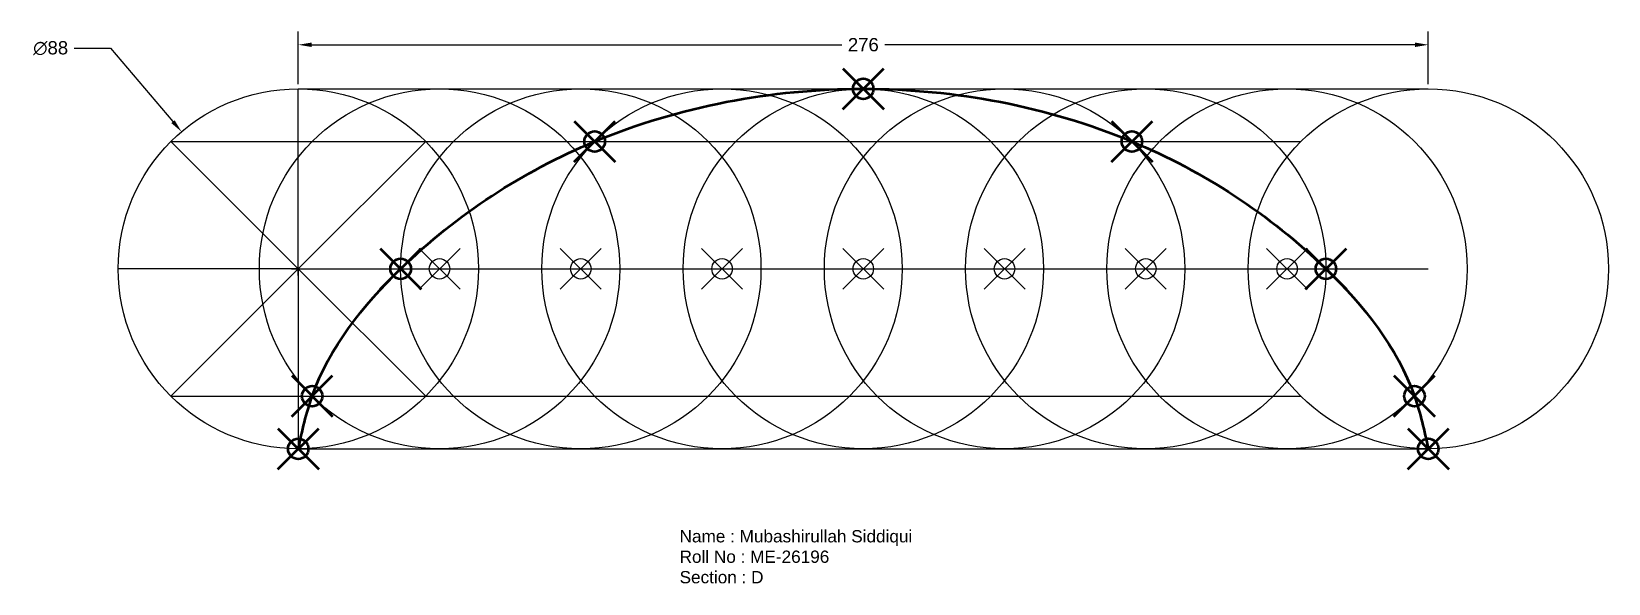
# Model space of a CAD drawing. Header units: inches. Extents: x -90 to 295, y -22 to 113.
import ezdxf

# ---------------------------------------------------------------- set-up
doc = ezdxf.new("R2010")
doc.units = ezdxf.units.IN
doc.header["$MEASUREMENT"] = 0
doc.header["$PDMODE"] = 35
doc.header["$PDSIZE"] = 5
doc.layers.add('Layer1', color=20, linetype='Continuous', lineweight=50)
doc.styles.get("Standard").update_dxf_attribs({"font": 'arial.ttf'})
doc.dimstyles.get("Standard").update_dxf_attribs({"dimscale": 18, "dimtxt": 0.18, "dimasz": 0.18, "dimexe": 0.18, "dimexo": 0.0625, "dimgap": 0.09, "dimtad": 0, "dimtih": 1, "dimtoh": 1, "dimdec": 0, "dimzin": 0, "dimdsep": 46, "dimtxsty": 'Standard', "dimcen": 0.09, "dimadec": 0, "dimazin": 0, "dimtfac": 1, "dimtdec": 0, "dimtofl": 0, "dimtmove": 0, "dimatfit": 3, "dimfxl": 1, "dimtolj": 1, "dimtzin": 0, "dimarcsym": 0})

# ---------------------------------------------------------------- blocks, each defined once
blk = doc.blocks.new('*D5')
at = {"color": 0, "lineweight": -2, "transparency": 16777216}
for p, q in [((-24.73, 99.68), (-24.73, 112.56)), ((251.27, 99.68), (251.27, 112.56)), ((-21.49, 109.32), (108.05, 109.32)), ((248.03, 109.32), (118.5, 109.32))]:
    blk.add_line(p, q, dxfattribs=at)
at = {"color": 0, "transparency": 16777216}
for points in [[(-21.49, 109.86), (-21.49, 108.78), (-24.73, 109.32)], [(248.03, 109.86), (248.03, 108.78), (251.27, 109.32)]]:
    blk.add_solid(points, dxfattribs=at)
at = {"layer": 'Defpoints', "color": 0, "transparency": 16777216}
for p in [(251.27, 109.32), (-24.73, 98.55), (251.27, 98.55)]:
    blk.add_point(p, dxfattribs=at)
at = {"color": 0, "transparency": 16777216, "insert": (113.27, 109.32), "char_height": 3.24, "attachment_point": 5}
blk.add_mtext('\\A1;276', dxfattribs=at)
blk = doc.blocks.new('*D6')
at = {"color": 0, "lineweight": -2, "transparency": 16777216}
for p, q in [((-79.51, 108.48), (-70.62, 108.48)), ((-70.62, 108.48), (-55.34, 90.53)), ((-26.35, 54.55), (-23.11, 54.55)), ((-24.73, 52.93), (-24.73, 56.17))]:
    blk.add_line(p, q, dxfattribs=at)
at = {"color": 0, "transparency": 16777216}
blk.add_solid([(-54.93, 90.88), (-55.75, 90.18), (-53.24, 88.06)], dxfattribs=at)
at = {"layer": 'Defpoints', "color": 0, "transparency": 16777216}
for p in [(-53.24, 88.06), (3.79, 21.05)]:
    blk.add_point(p, dxfattribs=at)
at = {"color": 0, "transparency": 16777216, "insert": (-85.22, 108.48), "char_height": 3.24, "attachment_point": 5}
blk.add_mtext('\\A1;∅88', dxfattribs=at)

msp = doc.modelspace()

# ---------------------------------------------------------------- linework, layer by layer
for p, q in [((-24.73, 98.55), (251.27, 98.55)), ((-24.73, 54.55), (-24.73, 98.55)), ((-24.73, 54.55), (-55.84, 85.67)), ((-55.84, 85.67), (-55.84, 85.67)), ((-55.84, 85.67), (220.16, 85.67)), ((-24.73, 54.55), (6.39, 85.67)), ((-24.73, 54.55), (-68.73, 54.55)), ((-24.73, 54.55), (-55.84, 23.44)), ((-24.73, 54.55), (-24.73, 10.55)), ((-24.73, 54.55), (6.39, 23.44)), ((-24.73, 54.55), (19.27, 54.55)), ((-24.73, 54.55), (251.27, 54.55)), ((-55.84, 23.44), (220.16, 23.44)), ((-24.73, 10.55), (251.27, 10.55))]:
    msp.add_line(p, q)
for centre in [(-24.73, 54.55), (9.77, 54.55), (44.27, 54.55), (78.77, 54.55), (113.27, 54.55), (147.77, 54.55), (182.27, 54.55), (216.77, 54.55), (251.27, 54.55)]:
    msp.add_circle(centre, 44)
for p in [(9.77, 54.55), (44.27, 54.55), (78.77, 54.55), (113.27, 54.55), (147.77, 54.55), (182.27, 54.55), (216.77, 54.55)]:
    msp.add_point(p)
at = {"layer": 'Layer1'}
msp.add_spline([(-24.73, 10.55), (-21.34, 23.44), (0.27, 54.55), (47.66, 85.67), (113.27, 98.55), (178.89, 85.67), (226.27, 54.55), (247.89, 23.44), (251.27, 10.55)], degree=3, dxfattribs=at)
for p in [(113.27, 98.55), (47.66, 85.67), (178.89, 85.67), (0.27, 54.55), (226.27, 54.55), (-21.34, 23.44), (247.89, 23.44), (-24.73, 10.55), (251.27, 10.55)]:
    msp.add_point(p, dxfattribs=at)

# ---------------------------------------------------------------- texts
at = {"insert": (68.4, -9.31), "char_height": 3, "attachment_point": 1}
msp.add_mtext_dynamic_manual_height_columns('Name : Mubashirullah Siddiqui\\PRoll No : ME-26196\\PSection : D', width=96.2532, gutter_width=1, heights=[0], dxfattribs=at)

# ---------------------------------------------------------------- dimensions: what is measured, and where the dimension line sits
dim = msp.add_linear_dim(base=(251.27, 109.32), p1=(-24.73, 98.55), p2=(251.27, 98.55), dimstyle='Standard')
dim.commit()
dim.dimension.update_dxf_attribs({"geometry": '*D5', "text_midpoint": (113.27, 109.32)})
dim = msp.add_diameter_dim_2p(p1=(3.79, 21.05), p2=(-53.24, 88.06), dimstyle='Standard')
dim.commit()
dim.dimension.update_dxf_attribs({"geometry": '*D6', "text_midpoint": (-85.22, 108.48), "dimtype": 163})

doc.saveas('drawing.dxf')
